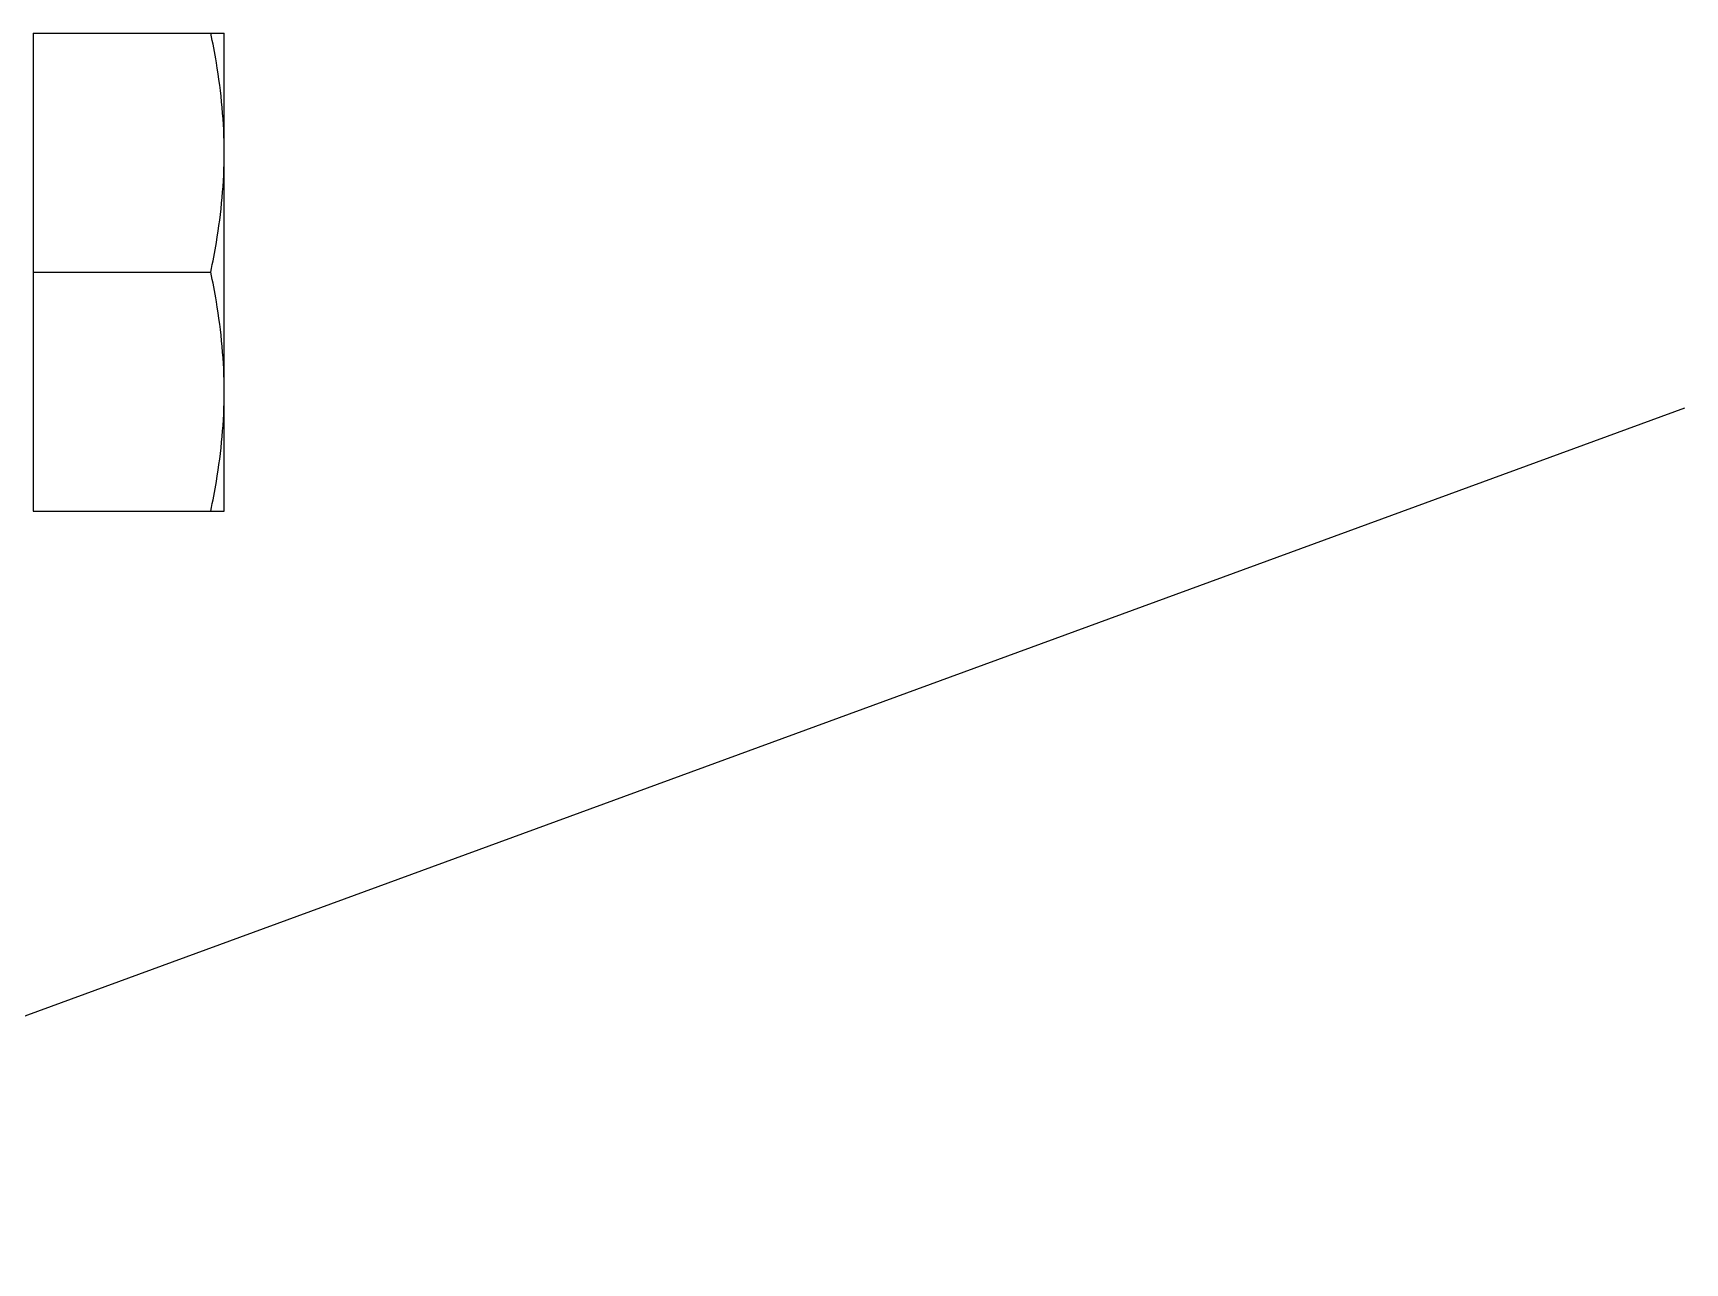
# Model space of a CAD drawing. Extents: x -427546 to -314919, y 698702 to 968782.
# Drawn here: x -405936.7 to -405525.2, y 910297.3 to 910603.6 of the extents above; entities that cross this region are included whole.
import ezdxf

# ---------------------------------------------------------------- set-up
doc = ezdxf.new("R2010")
doc.units = 0
doc.header["$LTSCALE"] = 1000
doc.header["$MEASUREMENT"] = 0
doc.layers.get('0').update_dxf_attribs({"linetype": 'CONTINUOUS'})

msp = doc.modelspace()

# ---------------------------------------------------------------- linework, layer by layer
at = {"linetype": 'CONTINUOUS'}
for p, q in [((-405936.67, 910603.62), (-405889.05, 910603.62)), ((-405936.67, 910603.62), (-405936.67, 910484.56)), ((-405889.05, 910484.56), (-405889.05, 910603.62)), ((-405936.67, 910544.09), (-405892.4, 910544.09)), ((-405936.67, 910484.56), (-405889.05, 910484.56))]:
    msp.add_line(p, q, dxfattribs=at)
msp.add_lwpolyline([(-406106.64, 910297.27), (-405525.23, 910510.25)])
for points, knots in [([(-405889.05, 910573.86), (-405889.05, 910581.35), (-405890.01, 910591.36), (-405891.88, 910601.17), (-405892.4, 910603.62)], [0, 0, 0, 0, 0.749211, 1, 1, 1, 1]), ([(-405892.4, 910544.09), (-405891.88, 910546.55), (-405890.01, 910556.36), (-405889.05, 910566.37), (-405889.05, 910573.86)], [0, 0, 0, 0, 0.250789, 1, 1, 1, 1]), ([(-405889.05, 910514.33), (-405889.05, 910521.81), (-405890.01, 910531.82), (-405891.88, 910541.64), (-405892.4, 910544.09)], [0, 0, 0, 0, 0.749211, 1, 1, 1, 1]), ([(-405892.4, 910484.56), (-405891.88, 910487.01), (-405890.01, 910496.83), (-405889.05, 910506.84), (-405889.05, 910514.33)], [0, 0, 0, 0, 0.250789, 1, 1, 1, 1])]:
    msp.add_open_spline(points, degree=3, knots=knots, dxfattribs=at)

doc.saveas('drawing.dxf')
